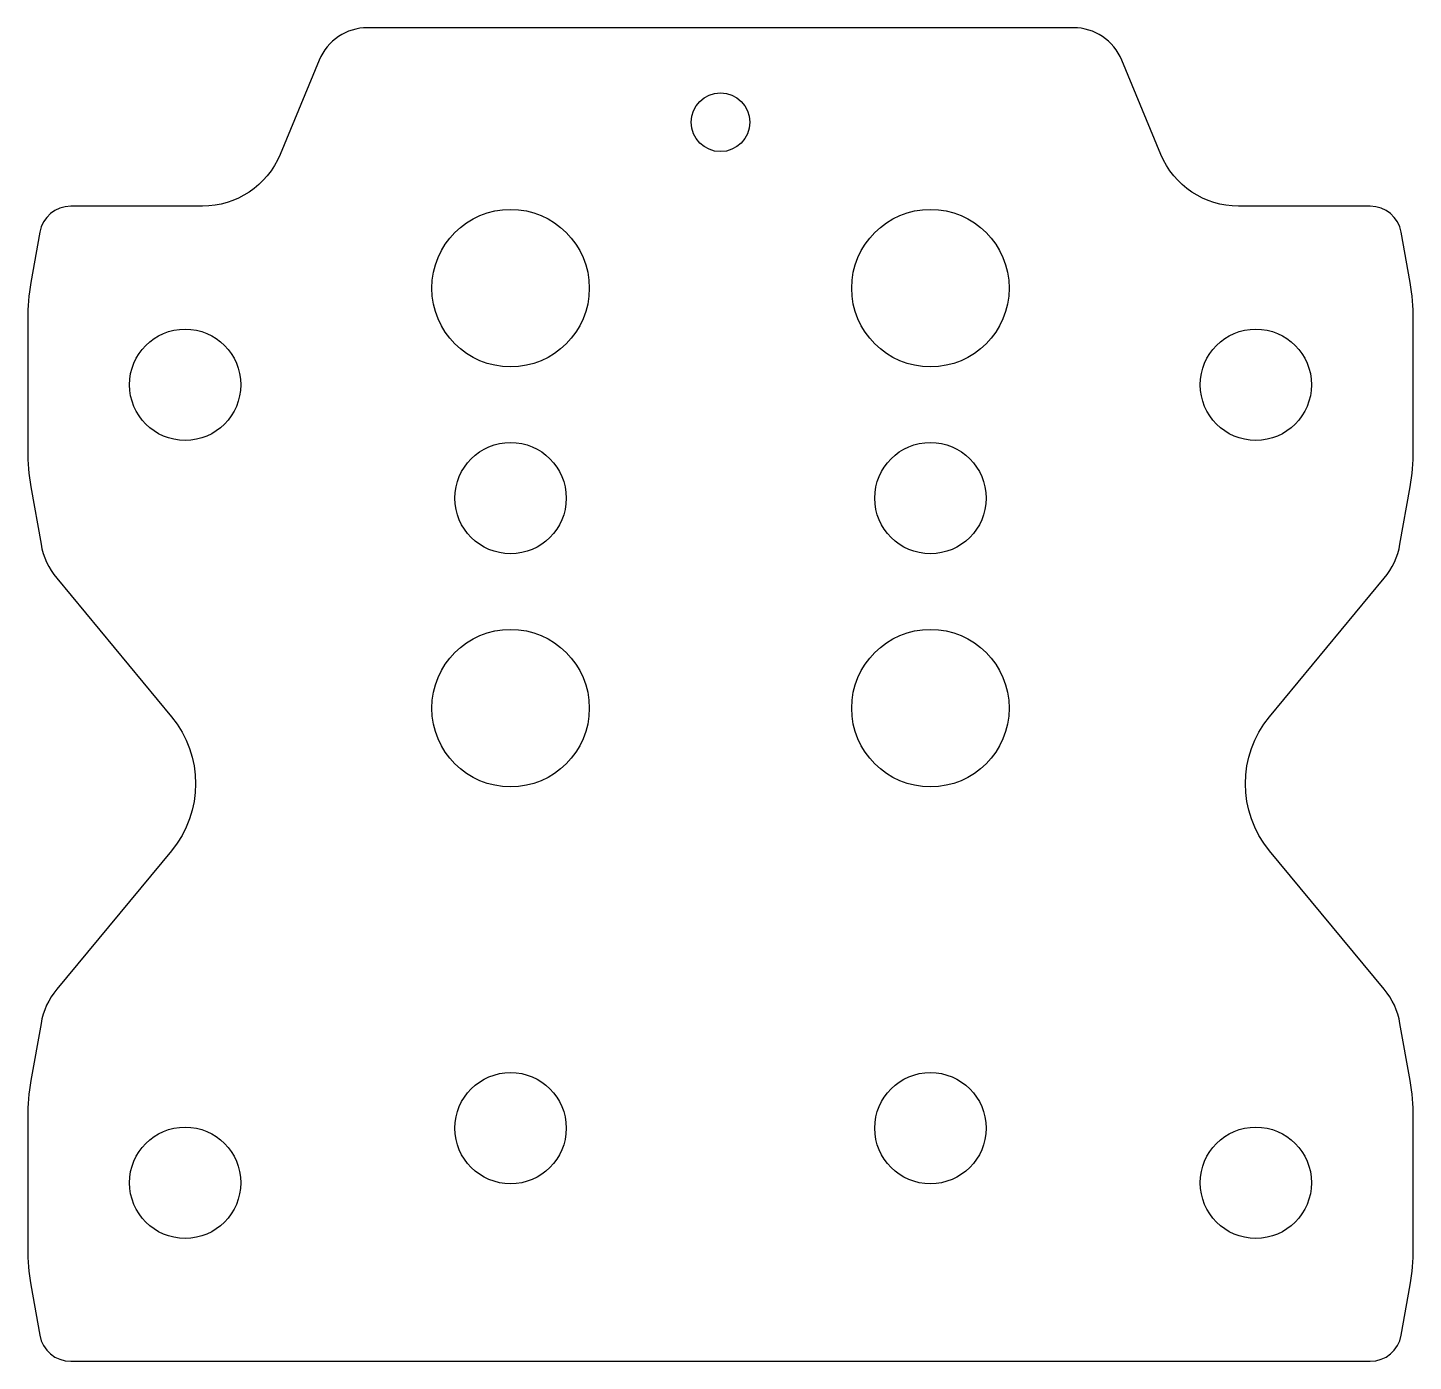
# Model space of a CAD drawing. Header units: millimetres. Extents: x -33 to 33, y 187 to 250.5.
import ezdxf

# ---------------------------------------------------------------- set-up
doc = ezdxf.new("R2010")
doc.units = ezdxf.units.MM
doc.layers.get('0').update_dxf_attribs({"linetype": 'CONTINUOUS'})

msp = doc.modelspace()

# ---------------------------------------------------------------- linework, layer by layer
msp.add_lwpolyline([(-31.616, 204.713, 0.13007), (-32.367, 203.088), (-32.848, 200.362, 0.043661), (-33, 198.625), (-33, 192.375, 0.043661), (-32.848, 190.638), (-32.425, 188.24, 0.36397), (-30.948, 187), (30.948, 187, 0.36397), (32.425, 188.24), (32.848, 190.638, 0.043661), (33, 192.375), (33, 198.625, 0.043661), (32.848, 200.362), (32.367, 203.088, 0.13007), (31.616, 204.713), (26.15, 211.31, -0.360451), (26.15, 217.69), (31.616, 224.287, 0.13007), (32.367, 225.912), (32.848, 228.638, 0.043661), (33, 230.375), (33, 236.625, 0.043661), (32.848, 238.362), (32.425, 240.76, 0.36397), (30.948, 242), (24.673, 242, -0.303347), (20.977, 244.469), (19.118, 248.957, 0.303347), (16.809, 250.5), (-16.809, 250.5, 0.303347), (-19.118, 248.957), (-20.977, 244.469, -0.303347), (-24.673, 242), (-30.948, 242, 0.36397), (-32.425, 240.76), (-32.848, 238.362, 0.043661), (-33, 236.625), (-33, 230.375, 0.043661), (-32.848, 228.638), (-32.367, 225.912, 0.13007), (-31.616, 224.287), (-26.15, 217.69, -0.360451), (-26.15, 211.31)], format="xyb", close=True)
for centre, radius in [((0, 246), 1.4), ((-10, 238.1), 3.75), ((10, 238.1), 3.75), ((-25.5, 233.5), 2.65), ((25.5, 233.5), 2.65), ((-10, 228.1), 2.65), ((10, 228.1), 2.65), ((-10, 218.1), 3.75), ((10, 218.1), 3.75), ((-10, 198.1), 2.65), ((10, 198.1), 2.65), ((-25.5, 195.5), 2.65), ((25.5, 195.5), 2.65)]:
    msp.add_circle(centre, radius)

doc.saveas('drawing.dxf')
